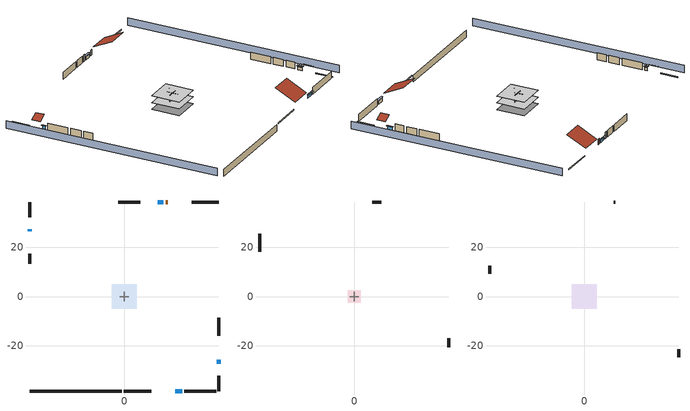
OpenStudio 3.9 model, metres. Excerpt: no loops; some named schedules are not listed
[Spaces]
conditioned space 1
 floor foundation (Slab2 construction): -5.03,-5.03 -5.03,5.03 5.03,5.03 5.03,-5.03 z-2.13
 floor adiabatic (AdiabaticFloorConstruction): -5.03,-5.03 -5.03,5.03 5.03,5.03 5.03,-5.03 z0.3
 wall outside (Wall3 construction): 24.4,-38.4 37.47,-38.4 z0.3:2.74
 wall outside (Wall4 construction): -38.4,17.32 -38.4,13.38 z0.3:2.74
 wall outside (Wall7 construction): 6.47,38.4 -2.51,38.4 z0.3:2.74
 wall outside (Wall8 construction): 38.4,-15.98 38.4,-8.72 z0.3:2.74
 wall outside (RimJoist1 construction): -0.1,-38.4 10.96,-38.4 z0.3:0.61
 wall outside (RimJoist2 construction): -38.4,38.4 -38.4,32.24 z0.3:0.61
 wall outside (RimJoist3 construction): 38.4,38.4 27.34,38.4 z0.3:0.61
 wall outside (RimJoist4 construction): 38.4,-38.4 38.4,-32.24 z0.3:0.61
 wall outside (AdiabaticWallConstruction): 20.82,-38.4 23.47,-38.4 z0.3:1.49; -38.4,27.33 -38.4,26.49 z0.3:1.43; 15.87,38.4 13.6,38.4 z0.3:1.34; 38.4,-27.33 38.4,-25.69 z0.3:1.37
 wall outside (AdiabaticWallConstruction 1): 17.71,38.4 16.8,38.4 z0.3:2.34
 wall to garage 1 (Wall5 construction): 1.83,0 -1.83,0 z0.3:2.74
 wall to garage 1 (Wall6 construction): 0,1.83 0,-1.83 z0.3:2.74
 wall foundation (FoundationWall1 construction): -38.4,-38.4 -1.03,-38.4 z-2.13:0.3
 window (WindowConstruction): 20.82,-38.4 23.47,-38.4 z0.3:1.49
 window (WindowConstruction 1): -38.4,27.33 -38.4,26.49 z0.3:1.43
 window (WindowConstruction 2): 15.87,38.4 13.6,38.4 z0.3:1.34
 window (WindowConstruction 3): 38.4,-27.33 38.4,-25.69 z0.3:1.37
 door (Door): 17.71,38.4 16.8,38.4 z0.3:2.34
 ceiling adiabatic (AdiabaticFloorConstruction): 5.03,-5.03 5.03,5.03 -5.03,5.03 -5.03,-5.03 z0.3
garage 1
 floor foundation (Slab1 construction): -2.59,-2.59 -2.59,2.59 2.59,2.59 2.59,-2.59 z0
 wall outside (Wall1 construction): -38.4,25.56 -38.4,18.24 z0.3:2.74
 wall outside (Wall2 construction): 11.06,38.4 7.4,38.4 z0.3:2.74
 wall outside (Wall12 construction): 38.4,-20.57 38.4,-16.91 z0.3:2.74
attic - vented 1
 floor to garage 1 (Floor1 construction): -2.59,-2.59 -2.59,2.59 2.59,2.59 2.59,-2.59 z2.74
 floor to conditioned space 1 (Floor2 construction Reversed): -5.03,-5.03 -5.03,5.03 5.03,5.03 5.03,-5.03 z2.74
 wall outside (Wall9 construction): -38.4,12.45 -38.4,9.19 z0.3:2.74
 wall outside (Wall10 construction): 38.4,-24.76 38.4,-21.5 z0.3:2.74
 wall outside (Wall11 construction): 12.67,38.4 11.99,38.4 z0.3:2.74
 roof outside (Roof1 construction): 19.89,-38.4,2.74 19.89,-31.24,6.32 11.89,-31.24,6.32 11.89,-38.4,2.74
 roof outside (Roof2 construction): -38.4,28.26,2.74 -35.67,28.26,4.11 -35.67,31.32,4.11 -38.4,31.32,2.74
 roof outside (Roof3 construction): 38.4,-28.26,2.74 35.67,-28.26,4.11 35.67,-31.32,4.11 38.4,-31.32,2.74
 roof outside (Roof4 construction): 18.64,38.4,2.74 18.64,31.45,6.22 26.41,31.45,6.22 26.41,38.4,2.74
shading: 42.97,-38.4 42.97,38.4 / -42.97,38.4 -42.97,-38.4 z0:2.74; 23.78,-38.4 20.52,-38.4 20.52,-39.01 23.78,-39.01 z1.8; -38.4,26.18 -38.4,27.63 -39.01,27.63 -39.01,26.18 z1.74; 13.3,38.4 16.17,38.4 16.17,39.01 13.3,39.01 z1.65; 38.4,-25.39 38.4,-27.63 39.01,-27.63 39.01,-25.39 z1.68
[Site]
Portland Intl Arpt_OR: Latitude {deg}=45.59; Longitude {deg}=-122.6; Time Zone {hr}=-8; Elevation {m}=33; Terrain=Suburbs; Keep Site Location Information=Yes
[Site:GroundTemperature:Shallow]
10.2558, 8.96328, 8.85977, 9.47314, 11.9355, 14.3863, 16.5111, 17.8571, 17.9714, 16.8767, 14.8061, 12.4304
[Site:WaterMainsTemperature]
Calculation Method=Schedule; Temperature Schedule=mains temperature schedule
[Building]
Building 1
[Material] Roughness=Rough
Name | Thickness {m} | Conductivity {W/m-K} | Density {kg/m3} | Specific Heat {J/kg-K} | Thermal Absorptance | Solar Absorptance | Visible Absorptance
asphalt or fiberglass shingles | 0.00635 | 0.162714 | 1121.4 | 1465.45 | 0.9 | 0.85 | 0.85
roof rigid ins | 0.00281632 | 0.029427 | 32.04 | 1214.23 | 0.9 | 0.7 | 0.7
osb sheathing 0.5 in. | 0.0127 | 0.115458 | 512.64 | 1214.23 | 0.9 | 0.6 | 0.6
wood siding | 0.0254 | 0.102417 | 544.68 | 1172.36 | 0.9 | 0.85 | 0.85
osb sheathing 0.5 in. 1 | 0.0127 | 0.115458 | 512.64 | 1214.23 | 0.9 | 0.7 | 0.7
wall stud and cavity | 0.1397 | 0.727959 | 139.0536 | 1170.24 | 0.9 | 0.6 | 0.6
wall stud and cavity 1 | 0.1397 | 0.550994 | 139.0536 | 1170.24 | 0.9 | 0.7 | 0.7
gypsum board | 0.0127 | 0.160291 | 801 | 837.4 | 0.9 | 0.6 | 0.6
osb sheathing 0.5 in. 2; osb sheathing 0.5 in. 3 | 0.0127 | 0.115458 | 512.64 | 1214.23
wall stud and cavity 2 | 0.1397 | 0.335416 | 139.0536 | 1170.24 | 0.9 | 0.7 | 0.7
rim joist stud and cavity | 0.0508 | 0.178688 | 50.32683 | 1063.81 | 0.9 | 0.6 | 0.6
ceiling stud and cavity | 0.1397 | 1.39189 | 65.682 | 1177.47 | 0.9 | 0.7 | 0.7
ceiling loosefill ins | 0.254 | 0.0480833 | 16.02 | 1046.75 | 0.9 | 0.7 | 0.7
ceiling stud and cavity 1 | 0.1397 | 0.104117 | 65.682 | 1177.47 | 0.9 | 0.7 | 0.7
concrete 4.0 in. | 0.1016 | 1.803125 | 2242.8 | 837.4 | 0.9 | 0.7 | 0.7
concrete 8.0 in. | 0.2032 | 1.803125 | 2242.8 | 837.4 | 0.9 | 0.7 | 0.7
gypsum board 1 | 0.0127 | 0.160291 | 801 | 837.4 | 0.9 | 0.7 | 0.7
floor covering | 0.0127 | 0.0450781 | 54.468 | 1339.84 | 0.9 | 0.9 | 0.9
wood siding 1; wood siding 2 | 0.0254 | 0.102417 | 544.68 | 1172.36
wall rigid ins; floor rigid ins | 0.512978 | 0.029427 | 32.04 | 1214.23 | 0.9 | 0.7 | 0.7
wall stud and cavity 3 | 0.0889 | 0.380278 | 52.3479 | 1209.89 | 0.9 | 0.7 | 0.7
door material | 0.04445 | 0.0612267 | 512.64 | 1214.23 | 0.9 | 0.7 | 0.7
floor stud and cavity | 0.1397 | 1.75129 | 37.0049 | 1207.88 | 0.9 | 0.7 | 0.7
osb sheathing 0.75 in. | 0.01905 | 0.115458 | 512.64 | 1214.23 | 0.9 | 0.7 | 0.7
floor covering 1 | 0.0127 | 0.0433444 | 54.468 | 1339.84 | 0.9 | 0.6 | 0.6
wall stud and cavity 4 | 0.0889 | 0.391764 | 83.0341 | 1211.67 | 0.9 | 0.7 | 0.7
furniture material conditioned space 1; furniture material garage 1 | 0.1524 | 0.115458 | 640.8 | 1214.23 | 0.9 | 0.6 | 0.6
[Construction]
Roof1 construction; Roof2 construction; Roof3 construction; Roof4 construction: asphalt or fiberglass shingles, roof rigid ins, osb sheathing 0.5 in.
Wall1 construction; Wall2 construction: wood siding, osb sheathing 0.5 in. 1, wall stud and cavity
Wall3 construction; Wall4 construction: wood siding, osb sheathing 0.5 in. 1, wall stud and cavity 1, gypsum board
Wall5 construction: osb sheathing 0.5 in. 2, wall stud and cavity 2, gypsum board
Wall6 construction: osb sheathing 0.5 in. 3, wall stud and cavity 2, gypsum board
Wall7 construction; Wall8 construction: wood siding, osb sheathing 0.5 in. 2, wall stud and cavity 1, gypsum board
Wall9 construction; Wall10 construction; Wall11 construction; Wall12 construction: wood siding, osb sheathing 0.5 in. 2, wall stud and cavity
RimJoist1 construction; RimJoist2 construction; RimJoist3 construction; RimJoist4 construction: wood siding, rim joist stud and cavity
Floor1 construction: ceiling stud and cavity
Floor2 construction Reversed: gypsum board, ceiling stud and cavity 1, ceiling loosefill ins
Slab1 construction: concrete 4.0 in.
FoundationWall1 construction: concrete 8.0 in., gypsum board 1
Slab2 construction: concrete 4.0 in., floor covering
WindowConstruction; WindowConstruction 1; WindowConstruction 2; WindowConstruction 3: WindowMaterial
AdiabaticWallConstruction: wood siding 1, wall rigid ins, wall stud and cavity 3, gypsum board
Door: door material
AdiabaticWallConstruction 1: wood siding 2, wall rigid ins, wall stud and cavity 3, gypsum board
AdiabaticFloorConstruction: floor stud and cavity, floor rigid ins, osb sheathing 0.75 in., floor covering 1
PartitionWallConstruction: gypsum board, wall stud and cavity 4, gypsum board
furniture construction conditioned space 1: furniture material conditioned space 1
furniture construction garage 1: furniture material garage 1
[WindowMaterial:SimpleGlazingSystem]
WindowMaterial: U-Factor {W/m2-K}=4.76952; Solar Heat Gain Coefficient=0.63
[ThermalZone] Multiplier=1; Use Ideal Air Loads=No
Name | Volume {m3} | Thermostat
conditioned space | 493.619 | conditioned space temperature setpoint
attic - vented | 107.906
garage | 65.242
[Sizing:Zone] Zone Cooling Design Supply Air Temperature Input Method=SupplyAirTemperature; Zone Cooling Design Supply Air Temperature {C}=14; Zone Cooling Design Supply Air Temperature Difference {deltaC}=11.11; Zone Heating Design Supply Air Temperature Input Method=SupplyAirTemperature; Zone Heating Design Supply Air Temperature {C}=40; Zone Heating Design Supply Air Temperature Difference {deltaC}=11.11; Zone Cooling Design Supply Air Humidity Ratio {kg-H2O/kg-air}=0.0085; Zone Heating Design Supply Air Humidity Ratio {kg-H2O/kg-air}=0.008; Cooling Design Air Flow Method=DesignDay; Heating Design Air Flow Method=DesignDay; Account for Dedicated Outdoor Air System=No; Dedicated Outdoor Air System Control Strategy=NeutralSupplyAir; Dedicated Outdoor Air Low Setpoint Temperature for Design {C}=autosize; Dedicated Outdoor Air High Setpoint Temperature for Design {C}=autosize; Zone Load Sizing Method=Sensible Load Only No Latent Load; Zone Latent Cooling Design Supply Air Humidity Ratio Input Method=HumidityRatioDifference; Zone Cooling Design Supply Air Humidity Ratio Difference {kgWater/kgDryAir}=0.005; Zone Latent Heating Design Supply Air Humidity Ratio Input Method=HumidityRatioDifference; Zone Humidification Design Supply Air Humidity Ratio Difference {kgWater/kgDryAir}=0.005; Sizing Option=Coincident
attic - vented; garage
[Space]
Name | Thermal Zone | Volume {m3}
conditioned space 1 | conditioned space | 493.619
attic - vented 1 | attic - vented | 107.906
garage 1 | garage | 65.242
[ThermostatSetpoint:DualSetpoint]
conditioned space temperature setpoint: Heating Setpoint Temperature Schedule=heating setpoint; Cooling Setpoint Temperature Schedule=cooling setpoint; Temperature Difference Between Cutout And Setpoint {deltaC}=0
[Foundation:Kiva] Wall Depth Below Slab {m}=0.2032
Name | Initial Indoor Air Temperature {C} | Wall Height Above Grade {m}
Foundation Kiva 1 | 13.4258 | 0.1016
Foundation Kiva 2 | 18.8889 | 0.3048
[Foundation:Kiva:Settings]
Soil Conductivity {W/m-K}=2.4234; Soil Density {kg/m3}=1842.3; Soil Specific Heat {J/kg-K}=418.7; Ground Solar Absorptivity=0.9; Ground Thermal Absorptivity=0.9; Ground Surface Roughness {m}=0.03; Far-Field Width {m}=40; Deep-Ground Boundary Condition=ZeroFlux; Deep-Ground Depth {m}=40; Minimum Cell Dimension {m}=0.2; Maximum Cell Growth Coefficient=3; Simulation Timestep=Timestep
[SurfaceProperty:ExposedFoundationPerimeter] Exposed Perimeter Calculation Method=TotalExposedPerimeter
Name | Total Exposed Perimeter {m}
Slab1 | 14.6304
Slab2 | 37.36848
[SurfaceProperty:IncidentSolarMultiplier] Incident Solar Multiplier=1; Incident Solar Multiplier Schedule=trans schedule winter=0.85 summer=0.7
Window1; Window2; Window3; Window4
[InternalMass:Definition] Design Level Calculation Method=SurfaceArea
Name | Construction | Surface Area {m2}
partition wall mass | PartitionWallConstruction | 202.436
furniture mass conditioned space 1 | furniture construction conditioned space 1 | 80.97429
furniture mass garage 1 | furniture construction garage 1 | 2.67561
[InternalMass] Multiplier=1
Name | Internal Mass Definition | Space or SpaceType
partition wall mass | partition wall mass | conditioned space 1
furniture mass conditioned space 1 | furniture mass conditioned space 1 | conditioned space 1
furniture mass garage 1 | furniture mass garage 1 | garage 1
[EnergyManagementSystem:Sensor]
Name | Output Variable or Output Meter Index Key | Output Variable or Output Meter
water_heater_T_set | water heater setpoint | Schedule Value
out_pb_s |  | Site Outdoor Air Barometric Pressure
out_wt_s |  | Site Outdoor Air Humidity Ratio
site_vw_s |  | Site Wind Speed
cool_season | cooling season schedule | Schedule Value
natural_vent_s | natural vent schedule | Schedule Value
htg_sp_s | heating setpoint | Schedule Value
clg_sp_s | cooling setpoint | Schedule Value
mech_vent_range_fan_0_sch_s | mech vent range fan 0 schedule | Schedule Value
mech_vent_bath_fan_0_sch_s | mech vent bath fan 0 schedule | Schedule Value
clothes_dryer_exhaust_0_sch_s | clothes_dryer | Schedule Value
htg_load_cond |  | Heating:EnergyTransfer:Zone:CONDITIONED SPACE
clg_load_cond |  | Cooling:EnergyTransfer:Zone:CONDITIONED SPACE
s_conv | Floor2 | Surface Inside Face Convection Heat Gain Energy
s_ig | Floor2 | Surface Inside Face Internal Gains Radiation Heat Gain Energy
s_sol | Floor2 | Surface Inside Face Solar Radiation Heat Gain Energy
s_lgt | Floor2 | Surface Inside Face Lights Radiation Heat Gain Energy
s_surf | Floor2 | Surface Inside Face Net Surface Thermal Radiation Heat Gain Energy
s_conv_1 | FoundationWall1 | Surface Inside Face Convection Heat Gain Energy
s_ig_1 | FoundationWall1 | Surface Inside Face Internal Gains Radiation Heat Gain Energy
s_sol_1 | FoundationWall1 | Surface Inside Face Solar Radiation Heat Gain Energy
s_lgt_1 | FoundationWall1 | Surface Inside Face Lights Radiation Heat Gain Energy
s_surf_1 | FoundationWall1 | Surface Inside Face Net Surface Thermal Radiation Heat Gain Energy
s_conv_2 | inferred conditioned ceiling | Surface Inside Face Convection Heat Gain Energy
s_ig_2 | inferred conditioned ceiling | Surface Inside Face Internal Gains Radiation Heat Gain Energy
s_sol_2 | inferred conditioned ceiling | Surface Inside Face Solar Radiation Heat Gain Energy
s_lgt_2 | inferred conditioned ceiling | Surface Inside Face Lights Radiation Heat Gain Energy
s_surf_2 | inferred conditioned ceiling | Surface Inside Face Net Surface Thermal Radiation Heat Gain Energy
s_conv_3 | inferred conditioned floor | Surface Inside Face Convection Heat Gain Energy
s_ig_3 | inferred conditioned floor | Surface Inside Face Internal Gains Radiation Heat Gain Energy
s_sol_3 | inferred conditioned floor | Surface Inside Face Solar Radiation Heat Gain Energy
s_lgt_3 | inferred conditioned floor | Surface Inside Face Lights Radiation Heat Gain Energy
s_surf_3 | inferred conditioned floor | Surface Inside Face Net Surface Thermal Radiation Heat Gain Energy
s_conv_4 | RimJoist1 | Surface Inside Face Convection Heat Gain Energy
s_ig_4 | RimJoist1 | Surface Inside Face Internal Gains Radiation Heat Gain Energy
s_sol_4 | RimJoist1 | Surface Inside Face Solar Radiation Heat Gain Energy
s_lgt_4 | RimJoist1 | Surface Inside Face Lights Radiation Heat Gain Energy
s_surf_4 | RimJoist1 | Surface Inside Face Net Surface Thermal Radiation Heat Gain Energy
s_conv_5 | RimJoist2 | Surface Inside Face Convection Heat Gain Energy
s_ig_5 | RimJoist2 | Surface Inside Face Internal Gains Radiation Heat Gain Energy
s_sol_5 | RimJoist2 | Surface Inside Face Solar Radiation Heat Gain Energy
s_lgt_5 | RimJoist2 | Surface Inside Face Lights Radiation Heat Gain Energy
s_surf_5 | RimJoist2 | Surface Inside Face Net Surface Thermal Radiation Heat Gain Energy
s_conv_6 | RimJoist3 | Surface Inside Face Convection Heat Gain Energy
s_ig_6 | RimJoist3 | Surface Inside Face Internal Gains Radiation Heat Gain Energy
s_sol_6 | RimJoist3 | Surface Inside Face Solar Radiation Heat Gain Energy
s_lgt_6 | RimJoist3 | Surface Inside Face Lights Radiation Heat Gain Energy
s_surf_6 | RimJoist3 | Surface Inside Face Net Surface Thermal Radiation Heat Gain Energy
s_conv_7 | RimJoist4 | Surface Inside Face Convection Heat Gain Energy
s_ig_7 | RimJoist4 | Surface Inside Face Internal Gains Radiation Heat Gain Energy
s_sol_7 | RimJoist4 | Surface Inside Face Solar Radiation Heat Gain Energy
s_lgt_7 | RimJoist4 | Surface Inside Face Lights Radiation Heat Gain Energy
s_surf_7 | RimJoist4 | Surface Inside Face Net Surface Thermal Radiation Heat Gain Energy
s_conv_8 | Slab2 | Surface Inside Face Convection Heat Gain Energy
s_ig_8 | Slab2 | Surface Inside Face Internal Gains Radiation Heat Gain Energy
s_sol_8 | Slab2 | Surface Inside Face Solar Radiation Heat Gain Energy
s_lgt_8 | Slab2 | Surface Inside Face Lights Radiation Heat Gain Energy
s_surf_8 | Slab2 | Surface Inside Face Net Surface Thermal Radiation Heat Gain Energy
ss_sol | Door1 | Surface Inside Face Solar Radiation Heat Gain Energy
ss_lgt | Door1 | Surface Inside Face Lights Radiation Heat Gain Energy
ss_conv | Door1 | Surface Inside Face Convection Heat Gain Energy
ss_ig | Door1 | Surface Inside Face Internal Gains Radiation Heat Gain Energy
ss_surf | Door1 | Surface Inside Face Net Surface Thermal Radiation Heat Gain Energy
ss_conv_1 | Window1 | Surface Inside Face Convection Heat Gain Energy
ss_ig_1 | Window1 | Surface Inside Face Internal Gains Radiation Heat Gain Energy
ss_surf_1 | Window1 | Surface Inside Face Net Surface Thermal Radiation Heat Gain Energy
ss_trans_in | Window1 | Surface Window Transmitted Solar Radiation Rate
ss_back_out | Window1 | Surface Window Shortwave from Zone Back Out Window Heat Transfer Rate
ss_trans_out | Window1 | Surface Inside Face Initial Transmitted Diffuse Transmitted Out Window Solar Radiation Rate
ss_conv_2 | Window2 | Surface Inside Face Convection Heat Gain Energy
ss_ig_2 | Window2 | Surface Inside Face Internal Gains Radiation Heat Gain Energy
ss_surf_2 | Window2 | Surface Inside Face Net Surface Thermal Radiation Heat Gain Energy
ss_trans_in_1 | Window2 | Surface Window Transmitted Solar Radiation Rate
ss_back_out_1 | Window2 | Surface Window Shortwave from Zone Back Out Window Heat Transfer Rate
ss_trans_out_1 | Window2 | Surface Inside Face Initial Transmitted Diffuse Transmitted Out Window Solar Radiation Rate
ss_conv_3 | Window3 | Surface Inside Face Convection Heat Gain Energy
ss_ig_3 | Window3 | Surface Inside Face Internal Gains Radiation Heat Gain Energy
ss_surf_3 | Window3 | Surface Inside Face Net Surface Thermal Radiation Heat Gain Energy
ss_trans_in_2 | Window3 | Surface Window Transmitted Solar Radiation Rate
ss_back_out_2 | Window3 | Surface Window Shortwave from Zone Back Out Window Heat Transfer Rate
ss_trans_out_2 | Window3 | Surface Inside Face Initial Transmitted Diffuse Transmitted Out Window Solar Radiation Rate
ss_conv_4 | Window4 | Surface Inside Face Convection Heat Gain Energy
ss_ig_4 | Window4 | Surface Inside Face Internal Gains Radiation Heat Gain Energy
ss_surf_4 | Window4 | Surface Inside Face Net Surface Thermal Radiation Heat Gain Energy
ss_trans_in_3 | Window4 | Surface Window Transmitted Solar Radiation Rate
ss_back_out_3 | Window4 | Surface Window Shortwave from Zone Back Out Window Heat Transfer Rate
ss_trans_out_3 | Window4 | Surface Inside Face Initial Transmitted Diffuse Transmitted Out Window Solar Radiation Rate
s_conv_9 | Wall3 | Surface Inside Face Convection Heat Gain Energy
s_ig_9 | Wall3 | Surface Inside Face Internal Gains Radiation Heat Gain Energy
s_sol_9 | Wall3 | Surface Inside Face Solar Radiation Heat Gain Energy
s_lgt_9 | Wall3 | Surface Inside Face Lights Radiation Heat Gain Energy
s_surf_9 | Wall3 | Surface Inside Face Net Surface Thermal Radiation Heat Gain Energy
s_conv_10 | Wall4 | Surface Inside Face Convection Heat Gain Energy
s_ig_10 | Wall4 | Surface Inside Face Internal Gains Radiation Heat Gain Energy
s_sol_10 | Wall4 | Surface Inside Face Solar Radiation Heat Gain Energy
s_lgt_10 | Wall4 | Surface Inside Face Lights Radiation Heat Gain Energy
s_surf_10 | Wall4 | Surface Inside Face Net Surface Thermal Radiation Heat Gain Energy
s_conv_11 | Wall5 | Surface Inside Face Convection Heat Gain Energy
s_ig_11 | Wall5 | Surface Inside Face Internal Gains Radiation Heat Gain Energy
s_sol_11 | Wall5 | Surface Inside Face Solar Radiation Heat Gain Energy
s_lgt_11 | Wall5 | Surface Inside Face Lights Radiation Heat Gain Energy
s_surf_11 | Wall5 | Surface Inside Face Net Surface Thermal Radiation Heat Gain Energy
s_conv_12 | Wall6 | Surface Inside Face Convection Heat Gain Energy
s_ig_12 | Wall6 | Surface Inside Face Internal Gains Radiation Heat Gain Energy
s_sol_12 | Wall6 | Surface Inside Face Solar Radiation Heat Gain Energy
s_lgt_12 | Wall6 | Surface Inside Face Lights Radiation Heat Gain Energy
s_surf_12 | Wall6 | Surface Inside Face Net Surface Thermal Radiation Heat Gain Energy
s_conv_13 | Wall7 | Surface Inside Face Convection Heat Gain Energy
s_ig_13 | Wall7 | Surface Inside Face Internal Gains Radiation Heat Gain Energy
s_sol_13 | Wall7 | Surface Inside Face Solar Radiation Heat Gain Energy
s_lgt_13 | Wall7 | Surface Inside Face Lights Radiation Heat Gain Energy
s_surf_13 | Wall7 | Surface Inside Face Net Surface Thermal Radiation Heat Gain Energy
s_conv_14 | Wall8 | Surface Inside Face Convection Heat Gain Energy
s_ig_14 | Wall8 | Surface Inside Face Internal Gains Radiation Heat Gain Energy
s_sol_14 | Wall8 | Surface Inside Face Solar Radiation Heat Gain Energy
s_lgt_14 | Wall8 | Surface Inside Face Lights Radiation Heat Gain Energy
s_surf_14 | Wall8 | Surface Inside Face Net Surface Thermal Radiation Heat Gain Energy
im_conv | furniture mass conditioned space 1 | Surface Inside Face Convection Heat Gain Energy
im_ig | furniture mass conditioned space 1 | Surface Inside Face Internal Gains Radiation Heat Gain Energy
im_sol | furniture mass conditioned space 1 | Surface Inside Face Solar Radiation Heat Gain Energy
im_lgt | furniture mass conditioned space 1 | Surface Inside Face Lights Radiation Heat Gain Energy
im_surf | furniture mass conditioned space 1 | Surface Inside Face Net Surface Thermal Radiation Heat Gain Energy
im_conv_1 | partition wall mass | Surface Inside Face Convection Heat Gain Energy
im_ig_1 | partition wall mass | Surface Inside Face Internal Gains Radiation Heat Gain Energy
im_sol_1 | partition wall mass | Surface Inside Face Solar Radiation Heat Gain Energy
im_lgt_1 | partition wall mass | Surface Inside Face Lights Radiation Heat Gain Energy
[ElectricEquipment:Definition] Design Level Calculation Method=EquipmentLevel
Name | Design Level {W} | Fraction Latent | Fraction Radiant | Fraction Lost
ceiling fan | 19.4431 | 0 | 0.558 | 0
clothes washer | 153.59 | 0.03 | 0.162 | 0.7
clothes dryer | 2679.59 | 0.015 | 0.081 | 0.85
fridge | 43.7215 | 0 | 0.6 | 0
cooking range | 106.388 | 0.16 | 0.384 | 0.2
misc tv | 321.39 | 0 | 0.6 | 0
misc plug loads | 300.022 | 0.021 | 0.558 | 0.049
whole house fan; mech vent house fan | 0 | 0 | 0 | 1
mech vent house fan cfis | 0 | 0 | 0 | 0
mech vent range fan 0 | 30 | 0 | 0 | 1
mech vent bath fan 0 | 45 | 0 | 0 | 1
[ElectricEquipment] Space or SpaceType=conditioned space 1
Name | Electric Equipment Definition | Schedule
ceiling fan | ceiling fan | ceiling_fan
clothes washer | clothes washer | clothes_washer
clothes dryer | clothes dryer | clothes_dryer
fridge | fridge | fridge schedule
cooking range | cooking range | cooking_range
misc tv | misc tv | plug_loads_tv
misc plug loads | misc plug loads | plug_loads_other
whole house fan | whole house fan | Always On Discrete
mech vent house fan | mech vent house fan | mech vent house fan schedule
mech vent house fan cfis | mech vent house fan cfis | mech vent house fan cfis schedule
mech vent range fan 0 | mech vent range fan 0 | mech vent range fan 0 schedule
mech vent bath fan 0 | mech vent bath fan 0 | mech vent bath fan 0 schedule
[OtherEquipment:Definition] Design Level Calculation Method=EquipmentLevel
Name | Design Level {W} | Fraction Latent | Fraction Radiant | Fraction Lost
water heater sens; mech vent house fan sensible load | 0 | 0 | 0 | 0
water heater lat; mech vent house fan latent load | 0 | 1 | 0 | 0
water heater energy adjustment1 | 0.01 | 0 | 0 | 1
clothes dryer 2 | 0 | 0.015 | 0.081 | 0.85
cooking range 2 | 3117.94 | 0.16 | 0.384 | 0.2
general water use sensible | -25.2881 | 0 | 0.6 | 0
general water use latent | 25.6591 | 1 | 0 | 0
[OtherEquipment] Space or SpaceType=conditioned space 1
Name | Other Equipment Definition | Schedule | Fuel Type
water heater sens | water heater sens | Always On Discrete
water heater lat | water heater lat | Always On Discrete
water heater energy adjustment1 | water heater energy adjustment1 | Always On Discrete | Electricity
clothes dryer 1 | clothes dryer 2 | clothes_dryer | Electricity
cooking range 1 | cooking range 2 | cooking_range | NaturalGas
general water use sensible | general water use sensible | general water use schedule
general water use latent | general water use latent | general water use schedule
mech vent house fan sensible load | mech vent house fan sensible load | Always On Discrete
mech vent house fan latent load | mech vent house fan latent load | Always On Discrete
[WaterUse:Equipment:Definition]
clothes washer: Peak Flow Rate {m3/s}=3.02575e-06
[Lights:Definition] Design Level Calculation Method=LightingLevel; Fraction Radiant=0.6; Fraction Visible=0.2; Return Air Fraction=0
Name | Lighting Level {W}
interior lighting | 247.016
garage lighting | 7.14391
[Lights] Fraction Replaceable=1
Name | Lights Definition | Space or SpaceType | Schedule
interior lighting | interior lighting | conditioned space 1 | lighting_interior
garage lighting | garage lighting | garage 1 | lighting_garage
[Exterior:Lights:Definition]
exterior lighting: Design Level {W}=8.01452
[Exterior:Lights]
exterior lighting: Exterior Lights Definition=exterior lighting; Schedule=exterior lighting schedule
[People:Definition]
occupants: Number of People Calculation Method=People; Number of People {people}=1; Fraction Radiant=0.314171; Sensible Heat Fraction=0.56303; Carbon Dioxide Generation Rate {m3/s-W}=0; Enable ASHRAE 55 Comfort Warnings=No; Mean Radiant Temperature Calculation Type=EnclosureAveraged
[People]
occupants: People Definition=occupants; Space or SpaceType=conditioned space 1; Number of People Schedule=occupants; Activity Level Schedule=occupants activity schedule; Multiplier=1
[SpaceInfiltration:DesignFlowRate] Space or SpaceType=conditioned space 1; Schedule=Always On Discrete; Design Flow Rate Calculation Method=Flow/Space; Design Flow Rate {m3/s}=0
natural vent flow; whole house fan flow; infil flow
[ZoneMixing]
whole house fan mix: Zone or Space=attic - vented; Schedule=Always On Continuous; Design Flow Rate Calculation Method=Flow/Zone; Design Flow Rate {m3/s}=0; Source Zone or Space=conditioned space
[SpaceInfiltration:EffectiveLeakageArea] Schedule=Always On Discrete
Name | Space or SpaceType | Effective Air Leakage Area {cm2} | Stack Coefficient | Wind Coefficient
infil garage 1 | garage 1 | 271.837 | 0.000129147 | 4.64657e-05
infil attic - vented 1 | attic - vented 1 | 4265.37 | 0.000175901 | 3.59376e-05
